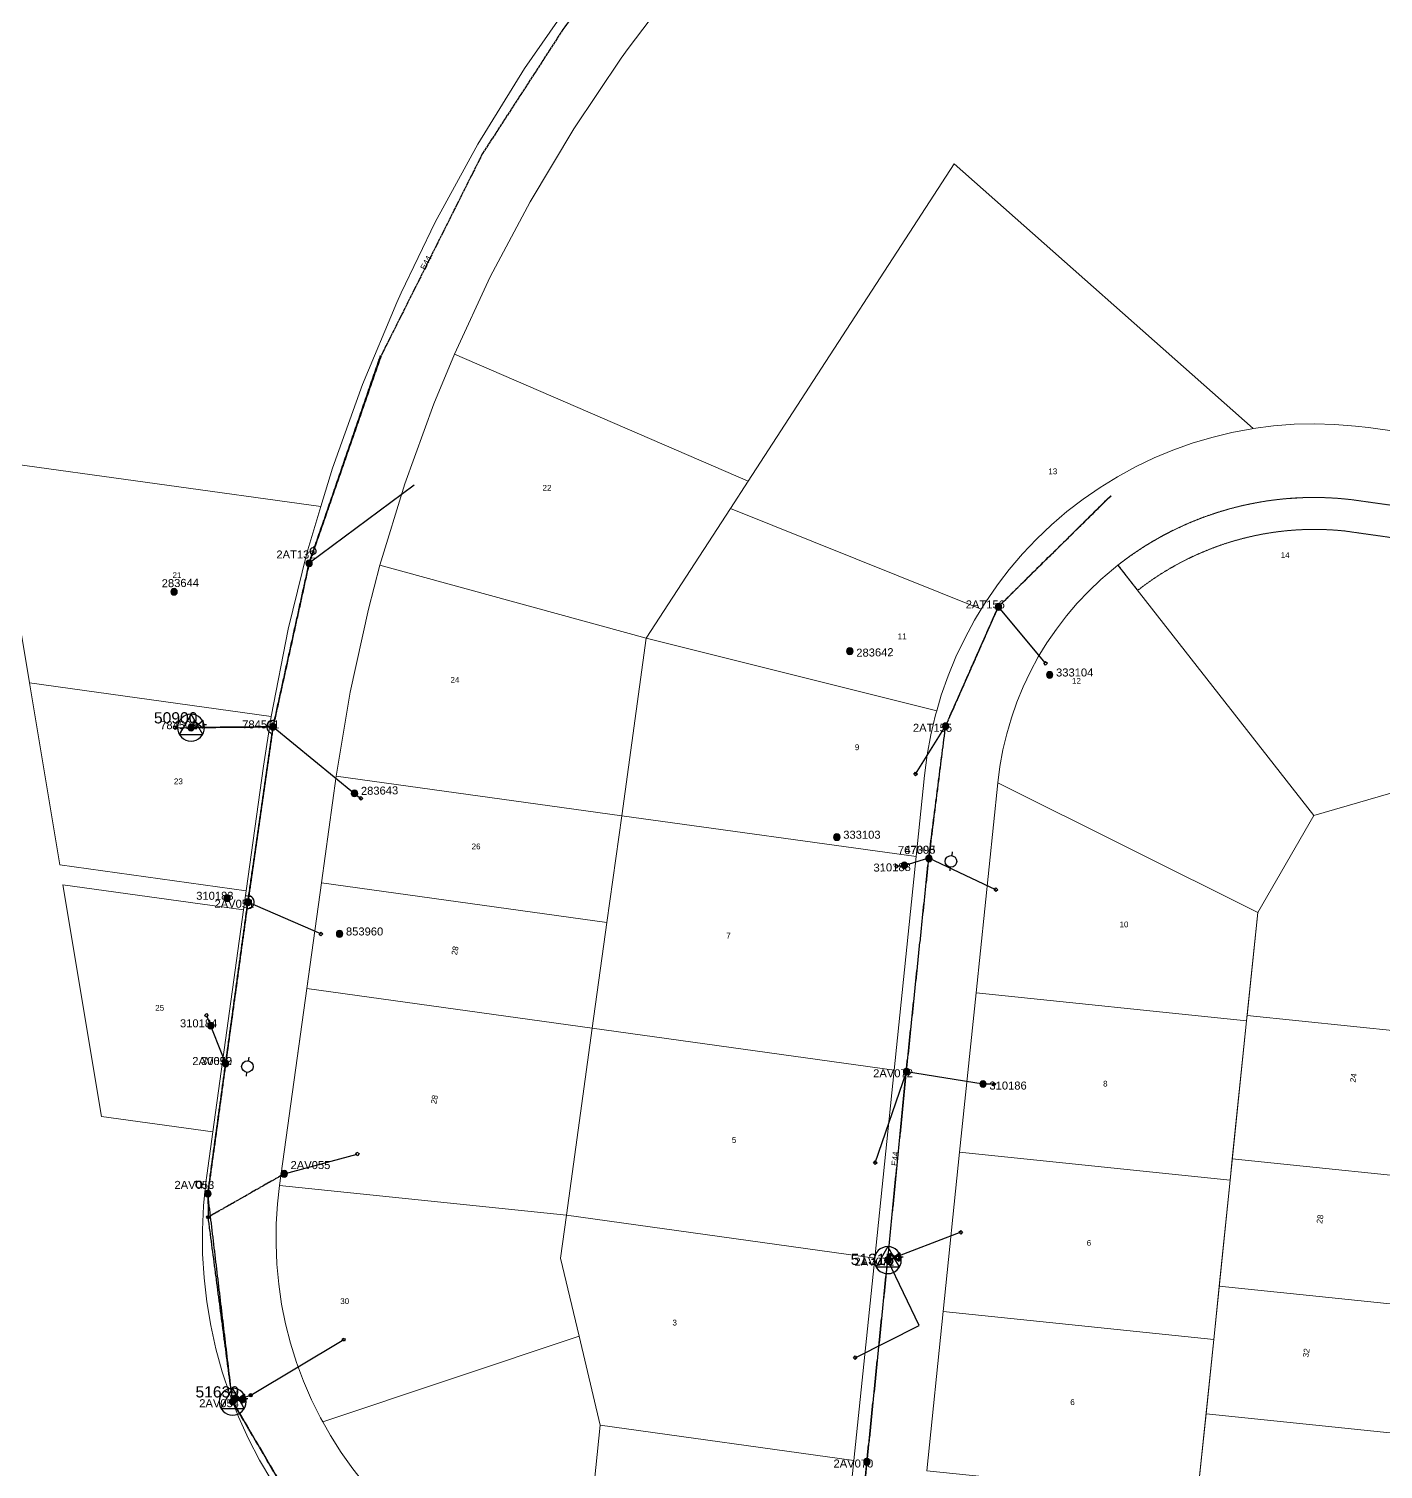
# Model space of a CAD drawing. Header units: metres. Extents: x 277863 to 282129, y 6130772 to 6135401.
# Drawn here: x 278690.1 to 279113.3, y 6133719.9 to 6134169.8 of the extents above; entities that cross this region are included whole.
import ezdxf
from ezdxf.enums import TextEntityAlignment as Align

# ---------------------------------------------------------------- set-up
doc = ezdxf.new("R2010")
doc.units = ezdxf.units.M
for name, pattern in [('Cable Exist OH', [1, 1, 0]), ('HIDDEN', [0.375, 0.25, -0.125]), ('HIDDEN2', [0.1875, 0.125, -0.0625])]:
    doc.linetypes.add(name, pattern=pattern)
doc.layers.get('0').update_dxf_attribs({"color": 6})
for name, color, linetype, lineweight in [('Cadastre Land Parcels_SP_EXT', 9, 'Continuous', 5), ('Cadastre Other Property_SP_EXT', 9, 'HIDDEN', 5), ('Cadastre Roads_SP_EXT', 9, 'Continuous', 5)]:
    doc.layers.add(name, color=color, linetype=linetype, lineweight=lineweight)
for name, color, linetype in [('Equip_LV_EXT', 7, 'Continuous'), ('Equip_SP_HV_EXT', 7, 'Continuous'), ('Equip_SP_LV_EXT', 7, 'Continuous'), ('Mains_HV_EXT', 7, 'Continuous'), ('Mains_LV_EXT', 7, 'Continuous'), ('Mains_SL_EXT', 7, 'Continuous'), ('Services_SP_EXT', 7, 'Continuous'), ('Sub_SP_TR_HV_LV_EXT', 7, 'Continuous'), ('SupportsOH_SP_TR_HV_LV_SL_EXT', 7, 'Continuous')]:
    doc.layers.add(name, color=color, linetype=linetype)
doc.styles.add('POLE_LABEL', font='arial.ttf')
doc.styles.get("Standard").update_dxf_attribs({"font": 'arial.ttf'})

# ---------------------------------------------------------------- blocks, each defined once
blk = doc.blocks.new('SUB_POLE_EXT')
blk.add_wipeout([(0, 4.22), (0.42, 4.2), (0.83, 4.14), (1.21, 4.05), (1.62, 3.9), (1.99, 3.72), (2.35, 3.51), (2.68, 3.26), (2.99, 2.99), (3.28, 2.66), (3.52, 2.34), (3.76, 1.92), (3.9, 1.62), (4.04, 1.23), (4.18, 0.63), (4.22, 0), (4.18, -0.61), (4.06, -1.15), (3.9, -1.62), (3.58, -2.24), (3.22, -2.73), (2.97, -3.01), (2.68, -3.26), (2.36, -3.5), (2, -3.72), (1.64, -3.89), (1.25, -4.03), (0.82, -4.14), (0.42, -4.2), (0, -4.22), (-0.41, -4.2), (-0.8, -4.15), (-1.21, -4.05), (-1.62, -3.9), (-1.99, -3.73), (-2.35, -3.51), (-2.68, -3.26), (-2.96, -3.02), (-3.23, -2.72), (-3.51, -2.35), (-3.71, -2.01), (-3.91, -1.6), (-4.05, -1.21), (-4.16, -0.76), (-4.22, -0.14), (-4.21, 0.39), (-4.14, 0.83), (-4.03, 1.27), (-3.9, 1.63), (-3.71, 2.02), (-3.5, 2.37), (-3.28, 2.67), (-2.99, 2.99), (-2.68, 3.27), (-2.33, 3.52), (-1.98, 3.73), (-1.63, 3.9), (-1.2, 4.05), (-0.78, 4.15), (-0.4, 4.21)])
blk.add_line((2.16, 0.48), (2.16, 0.48, 0))
blk.add_lwpolyline([(-4.22, 0, 1), (4.22, 0, 1)], format="xyb", close=True)
blk.add_lwpolyline([(2.14, 0.52), (0, 4.22), (-3.66, -2.11), (3.66, -2.11)], close=True)
for tag, height, flags, p in [('STREET_CODE', 0.2, 9, (1.5, 0)), ('ASSET_NUM', 3.5, 8, (2, 2)), ('CONSTRUCTED_VOLTAGE', 0.2, 9, (1.5, -0.2)), ('OPERATING_VOLTAGE', 0.2, 9, (1.5, -0.6)), ('OPERATED_BY', 0.2, 9, (1.5, -0.8)), ('ORIENTATION', 0.2, 9, (1.5, -1.2)), ('OWNED_BY', 0.2, 9, (1.5, -1.4)), ('SECONDARY_VOLTAGE', 0.2, 9, (1.5, -1.6)), ('STATE', 0.2, 9, (1.5, -1.8)), ('SUBSTATION_TYPE', 0.2, 9, (1.5, -2)), ('STREETNAME', 0.2, 9, (1.5, -2.8)), ('SUBURB', 0.2, 9, (1.5, -3)), ('Z', 0.2, 1, (1.5, -3.4)), ('NO_PHASES', 0.2, 9, (1.5, -0.4)), ('MAINTAINED_BY', 0.2, 9, (1.5, -1)), ('USAGE', 0.2, 9, (1.5, -2.2)), ('LEGEND', 0.2, 9, (1.5, -2.4)), ('LOCATION', 0.2, 9, (1.5, -2.6)), ('NOTES', 0.2, 9, (1.5, -3.2))]:
    blk.add_attdef(tag, text='', height=height, dxfattribs=dict(flags=flags)).set_placement(p, align=Align.MIDDLE_LEFT)
blk = doc.blocks.new('LV_OH_LINKS_OPEN_EXT')
for p, q in [((-0.17, 4.97), (-0.17, 5.46)), ((0.17, 4.97), (0.17, 5.46)), ((-0.17, 3), (-0.17, 2.5)), ((0.17, 3), (0.17, 2.5))]:
    blk.add_line(p, q)
blk.add_lwpolyline([(0, 2.99, 1), (0, 4.98, 1)], format="xyb", close=True)
at = {"flags": 9}
for tag, p in [('ACTUAL_STATUS', (0, 0)), ('CONSTRUCTED_VOLTAGE', (0, -0.2)), ('OPERATING_VOLTAGE', (0, -0.6)), ('ORIENTATION', (0, -0.8)), ('OWNED_BY', (0, -1)), ('STATE', (0, -1.2)), ('SWITCH_TYPE', (0, -1.4)), ('NO_PHASES', (0, -0.4)), ('USAGE', (0, -1.6)), ('LEGEND', (0, -1.8)), ('NOTES', (0, -2))]:
    blk.add_attdef(tag, text='', height=0.2, dxfattribs=at).set_placement(p, align=Align.MIDDLE_LEFT)
at = {"flags": 1}
blk.add_attdef('Z', (0, 0), '', height=0.2, dxfattribs=at)
blk = doc.blocks.new('LV_OH_LINKS_DISTFUSE_EXT')
for p, q in [((0, 0), (0.96, 0)), ((3.84, 0), (4.8, 0))]:
    blk.add_line(p, q)
blk.add_lwpolyline([(3.84, -1.2), (3.84, 1.2), (0.96, -1.2), (0.96, 1.2)], close=True)
at = {"flags": 9}
for tag, p in [('ACTUAL_STATUS', (0, 0)), ('CONSTRUCTED_VOLTAGE', (0, -0.2)), ('OPERATING_VOLTAGE', (0, -0.6)), ('ORIENTATION', (0, -0.8)), ('OWNED_BY', (0, -1)), ('STATE', (0, -1.2)), ('SWITCH_TYPE', (0, -1.4)), ('NO_PHASES', (0, -0.4)), ('USAGE', (0, -1.6)), ('NOTES', (0, -1.8))]:
    blk.add_attdef(tag, text='', height=0.2, dxfattribs=at).set_placement(p, align=Align.MIDDLE_LEFT)
at = {"flags": 1}
blk.add_attdef('Z', (0, 0), '', height=0.2, dxfattribs=at)
blk = doc.blocks.new('CCP_EXT')
blk.add_wipeout([(0, 0.57), (0.57, 0), (0, -0.57), (-0.57, 0)])
blk.add_lwpolyline([(-0.57, 0), (0, 0.57), (0.57, 0), (0, -0.57), (-0.57, 0)])
at = {"flags": 1}
blk.add_attdef('Z', (0, 0), '', height=0.2, dxfattribs=at)
at = {"flags": 9}
for tag, p in [('CCP_TYPE', (0, 0)), ('CONSTRUCTED_VOLTAGE', (0, -0.2)), ('OPERATING_VOLTAGE', (0, -0.6)), ('ORIENTATION', (0, -0.8)), ('OWNED_BY', (0, -1)), ('STATE', (0, -1.8)), ('NO_PHASES', (0, -0.4)), ('USAGE', (0, -1.2)), ('LEGEND', (0, -1.4)), ('LIFE_SUPPORT', (0, -1.6)), ('NOTES', (0, -2))]:
    blk.add_attdef(tag, text='', height=0.2, dxfattribs=at).set_placement(p, align=Align.MIDDLE_LEFT)
blk = doc.blocks.new('POLE_EXT')
blk.add_hatch(color=256).paths.add_polyline_path([(-1, 0, 1), (1, 0, 1)])
blk.add_lwpolyline([(-1, 0, 1), (1, 0, 1)], format="xyb", close=True)
for tag, height, flags, p in [('pNumber', 2.5, 8, (-17.84, 2.07)), ('OWNED_BY', 0.2, 9, (1.35, -0.4)), ('SPECIAL_USE', 0.2, 9, (1.35, -0.8)), ('STATE', 0.2, 9, (1.35, -1)), ('cLV', 0.2, 9, (1.35, -1.4)), ('hDepth', 0.2, 9, (1.35, -1.6)), ('hDia', 0.2, 9, (1.35, -1.8)), ('cHV', 0.2, 9, (1.35, -2)), ('cLinedev', 0.2, 9, (1.35, -3.4)), ('pExisting', 0.2, 9, (1.35, -3.8)), ('pFooting', 0.2, 9, (1.35, -4.4)), ('PARENT', 0.2, 9, (1.35, -0.6)), ('USAGE', 0.2, 9, (1.35, -1.2)), ('LBRACKET', 0.2, 9, (1.35, -2.2)), ('LExisting', 0.2, 9, (1.35, -2.4)), ('LANTNUMBER', 0.2, 9, (1.35, -2.6)), ('LOther', 0.2, 9, (1.35, -2.8)), ('LRemove', 0.2, 9, (1.35, -3)), ('LEGEND', 0.2, 9, (1.35, -3.2)), ('LOCATION', 0.2, 9, (1.35, -3.6)), ('PFNUMBER', 0.2, 9, (1.35, -4)), ('NEWPFNUMBER', 0.2, 9, (1.35, -4.2)), ('pNew', 0.2, 9, (1.35, -4.6)), ('pRelocate', 0.2, 9, (1.35, -5)), ('pRemove', 0.2, 9, (1.35, -5.2)), ('pReplace', 0.2, 9, (1.35, -5.4)), ('pStay', 0.2, 9, (1.35, -5.6)), ('pType', 0.2, 9, (1.35, -5.8)), ('cspan', 0.2, 9, (1.35, -6)), ('STREETNAME', 0.2, 9, (1.35, -6.2)), ('SUBURB', 0.2, 9, (1.35, -6.4)), ('OPERATED_BY', 0.2, 9, (1.36, -7.01)), ('NOTES', 0.2, 9, (1.35, -6.6)), ('MAINTAINED_BY', 0.2, 9, (1.36, -6.81))]:
    blk.add_attdef(tag, text='', height=height, dxfattribs=dict(flags=flags)).set_placement(p, align=Align.MIDDLE_LEFT)
at = {"style": 'POLE_LABEL'}
for tag, height, flags, p in [('STRUCTURE_PLANT_NUMBER', 0.2, 9, (1.35, 0.03)), ('ASSET_NUM', 2.5, 8, (2, 2)), ('STREET_CODE', 0.2, 9, (1.35, -0.2))]:
    blk.add_attdef(tag, text='', height=height, dxfattribs=dict(at, flags=flags)).set_placement(p, align=Align.MIDDLE_LEFT)
at = {"flags": 1}
blk.add_attdef('Z', (1.35, -7.33), '', height=0.2, dxfattribs=at)
blk = doc.blocks.new('HV_ABS_OPEN_EXT')
for p, q in [((-3, 6.87), (-1.8, 6.87)), ((1.8, 6.87), (3, 6.87))]:
    blk.add_line(p, q)
blk.add_circle((0, 6.87), 1.8)
for tag, height, flags, p in [('STREET_CODE', 0.2, 9, (1.5, 0)), ('ASSET_NUM', 2.5, 8, (2, 2)), ('ACTUAL_STATUS', 0.2, 9, (1.5, -0.2)), ('CONSTRUCTED_VOLTAGE', 0.2, 9, (1.5, -0.4)), ('OPERATING_VOLTAGE', 0.2, 9, (1.5, -0.8)), ('ORIENTATION', 0.2, 9, (1.5, -1)), ('OWNED_BY', 0.2, 9, (1.5, -1.2)), ('STATE', 0.2, 9, (1.5, -1.4)), ('SWITCH_TYPE', 0.2, 9, (1.5, -1.6)), ('STREETNAME', 0.2, 9, (1.5, -2.4)), ('SUBURB', 0.2, 9, (1.5, -2.6)), ('OPERATED_BY', 0.2, 9, (1.5, -3.2)), ('Z', 0.2, 1, (1.5, -3.6)), ('NO_PHASES', 0.2, 9, (1.5, -0.6)), ('USAGE', 0.2, 9, (1.5, -1.8)), ('LEGEND', 0.2, 9, (1.5, -2)), ('LOCATION', 0.2, 9, (1.5, -2.2)), ('NOTES', 0.2, 9, (1.5, -2.8)), ('MAINTAINED_BY', 0.2, 9, (1.5, -3)), ('LABEL_ALIGNMENT', 0.2, 9, (1.5, -3.4))]:
    blk.add_attdef(tag, text='', height=height, dxfattribs=dict(flags=flags)).set_placement(p, align=Align.MIDDLE_LEFT)
blk = doc.blocks.new('End Shackle_EXT')
blk.add_wipeout([(0, 0.25), (1.81, 0.25), (1.82, -0.25), (0, -0.25)])
blk.add_line((1.81, -1), (1.81, 1))
at = {"flags": 1}
blk.add_attdef('Z', (0, 0), '', height=0.2, dxfattribs=at)
at = {"flags": 9}
for tag, p in [('CONNECTOR_TYPE', (0, 0)), ('CONSTRUCTED_VOLTAGE', (0, -0.2)), ('OPERATING_VOLTAGE', (0, -0.6)), ('ORIENTATION', (0, -0.8)), ('OWNED_BY', (0, -1)), ('STATE', (0, -1.2)), ('NO_PHASES', (0, -0.4)), ('USAGE', (0, -1.4)), ('NOTES', (0, -1.6))]:
    blk.add_attdef(tag, text='', height=0.2, dxfattribs=at).set_placement(p, align=Align.MIDDLE_LEFT)
blk = doc.blocks.new('CONNECTOR_NODE_EXT')
h = blk.add_hatch(color=256)
edge = h.paths.add_edge_path()
edge.add_arc((0, 0), 0.5, 0, 360)
blk.add_circle((0, 0), 0.5)
at = {"flags": 1}
blk.add_attdef('Z', (0, 0), '', height=0.2, dxfattribs=at)
at = {"flags": 9}
for tag, p in [('CONNECTOR_TYPE', (0, 0)), ('CONSTRUCTED_VOLTAGE', (0, -0.2)), ('OPERATING_VOLTAGE', (0, -0.6)), ('ORIENTATION', (0, -0.8)), ('SUBTYPE', (0, -1)), ('NO_PHASES', (0, -0.4)), ('USAGE', (0, -1.2)), ('NOTES', (0, -1.4))]:
    blk.add_attdef(tag, text='', height=0.2, dxfattribs=at).set_placement(p, align=Align.MIDDLE_LEFT)

msp = doc.modelspace()

# ---------------------------------------------------------------- linework, layer by layer
at = {"layer": 'Cadastre Land Parcels_SP_EXT', "linetype": 'Continuous'}
for points in [[(279072.66, 6134044.96), (278979.22, 6134127.66), (278962.65, 6134102.15), (278937.74, 6134063.78), (278914.86, 6134028.54), (278909.31, 6134019.99), (278987.67, 6133988.52), (278988.89, 6133990.53), (278992.51, 6133995.81), (278993.41, 6133996.99), (278996.4, 6134000.9), (279000.55, 6134005.78), (279004.95, 6134010.44), (279009.59, 6134014.86), (279014.45, 6134019.03), (279019.53, 6134022.94), (279024.8, 6134026.57), (279030.25, 6134029.93), (279035.88, 6134033), (279041.66, 6134035.77), (279047.57, 6134038.23), (279053.6, 6134040.38), (279059.74, 6134042.21), (279065.97, 6134043.72), (279072.27, 6134044.9), (279072.66, 6134044.96)], [(278909.31, 6134019.99), (278914.86, 6134028.54), (278823.07, 6134068.24), (278816.63, 6134052.65), (278807.55, 6134027.68), (278799.79, 6134002.26), (278883.01, 6133979.48), (278909.31, 6134019.99)], [(278987.67, 6133988.52), (278909.31, 6134019.99), (278883.01, 6133979.48), (278973.77, 6133956.78), (278975.2, 6133961.67), (278977.33, 6133967.71), (278979.77, 6133973.63), (278982.51, 6133979.42), (278985.56, 6133985.06), (278987.67, 6133988.52)], [(279030.4, 6134002.32), (279091.63, 6133924.1), (279125.3, 6133933.89), (279159.97, 6133929.02), (279171.8, 6134013.13), (279105.47, 6134022.47), (279103.65, 6134022.7), (279098.47, 6134023.2), (279093.28, 6134023.42), (279088.08, 6134023.37), (279082.88, 6134023.05), (279077.72, 6134022.46), (279072.59, 6134021.59), (279067.51, 6134020.46), (279062.5, 6134019.07), (279057.57, 6134017.41), (279052.73, 6134015.5), (279048, 6134013.34), (279043.39, 6134010.93), (279038.91, 6134008.29), (279034.57, 6134005.42), (279030.4, 6134002.32)], [(278875.33, 6133924.03), (278883.01, 6133979.48), (278799.79, 6134002.26), (278796.19, 6133988.55), (278790.49, 6133962.6), (278786.16, 6133936.38), (278875.33, 6133924.03)], [(279074.05, 6133893.77), (279091.63, 6133924.1), (279030.4, 6134002.32), (279028.97, 6134001.18), (279025.02, 6133997.79), (279021.25, 6133994.2), (279017.68, 6133990.43), (279014.31, 6133986.47), (279011.15, 6133982.33), (279008.22, 6133978.04), (279005.51, 6133973.6), (279003.03, 6133969.02), (279000.8, 6133964.32), (278998.82, 6133959.51), (278997.1, 6133954.61), (278995.63, 6133949.62), (278994.43, 6133944.56), (278993.49, 6133939.44), (278992.82, 6133934.28), (279074.05, 6133893.77)], [(278973.77, 6133956.78), (278883.01, 6133979.48), (278875.33, 6133924.03), (278967.32, 6133911.28), (278969.93, 6133936.63), (278970.76, 6133942.99), (278971.91, 6133949.29), (278973.39, 6133955.52), (278973.77, 6133956.78)], [(278781.54, 6133903.02), (278870.71, 6133890.67), (278875.33, 6133924.03), (278786.16, 6133936.38), (278781.54, 6133903.02)], [(279074.05, 6133893.77), (278992.82, 6133934.28), (278986.06, 6133868.64), (279070.57, 6133859.94), (279074.05, 6133893.77)], [(279070.74, 6133861.59), (279135.38, 6133854.93), (279144.04, 6133841.31), (279167.01, 6133847.22), (279155.68, 6133858.46), (279165.48, 6133928.24), (279159.97, 6133929.02), (279125.3, 6133933.89), (279091.63, 6133924.1), (279074.05, 6133893.77), (279070.74, 6133861.59)], [(278967.32, 6133911.28), (278875.33, 6133924.03), (278870.71, 6133890.67), (278866.13, 6133857.65), (278960.45, 6133844.58), (278967.32, 6133911.28)], [(278776.96, 6133870), (278866.13, 6133857.65), (278870.71, 6133890.67), (278781.54, 6133903.02), (278776.96, 6133870)], [(278757.15, 6133894.63), (278700.75, 6133902.44), (278712.79, 6133830.09), (278747.54, 6133825.27), (278757.15, 6133894.63)], [(278768.44, 6133808.48), (278858.04, 6133799.19), (278866.13, 6133857.65), (278776.96, 6133870), (278768.44, 6133808.48)], [(279065.44, 6133810.19), (279070.57, 6133859.94), (278986.06, 6133868.64), (278980.93, 6133818.89), (279065.44, 6133810.19)], [(279066.13, 6133816.81), (279140.73, 6133809.12), (279144.04, 6133841.31), (279135.38, 6133854.93), (279070.74, 6133861.59), (279070.57, 6133859.94), (279066.13, 6133816.81)], [(279060.32, 6133760.44), (279065.44, 6133810.19), (278980.93, 6133818.89), (278975.81, 6133769.15), (279060.32, 6133760.44)], [(279062.03, 6133777.01), (279136.63, 6133769.32), (279140.73, 6133809.12), (279066.13, 6133816.81), (279065.44, 6133810.19), (279062.03, 6133777.01)], [(278858.04, 6133799.19), (278768.44, 6133808.48), (278767.8, 6133802.8), (278767.39, 6133796.52), (278767.32, 6133790.24), (278767.58, 6133783.96), (278768.16, 6133777.7), (278769.08, 6133771.48), (278770.31, 6133765.32), (278771.87, 6133759.23), (278773.75, 6133753.22), (278775.93, 6133747.33), (278778.42, 6133741.56), (278781.21, 6133735.93), (278781.91, 6133734.68), (278861.99, 6133761.49), (278856.18, 6133785.81), (278858.04, 6133799.19)], [(279057.93, 6133737.21), (279132.54, 6133729.52), (279136.63, 6133769.32), (279062.03, 6133777.01), (279060.32, 6133760.44), (279057.93, 6133737.21)], [(279055.19, 6133710.69), (279060.32, 6133760.44), (278975.81, 6133769.15), (278970.68, 6133719.4), (279055.19, 6133710.69)], [(278868.63, 6133733.63), (278861.99, 6133761.49), (278781.91, 6133734.68), (278784.3, 6133730.45), (278787.66, 6133725.13), (278791.3, 6133720.01), (278795.2, 6133715.08), (278799.35, 6133710.36), (278803.74, 6133705.87), (278808.37, 6133701.61), (278813.21, 6133697.6), (278818.25, 6133693.84), (278823.49, 6133690.36), (278828.89, 6133687.16), (278834.46, 6133684.24), (278840.18, 6133681.62), (278846.02, 6133679.3), (278851.98, 6133677.29), (278858.03, 6133675.6), (278862.55, 6133674.58), (278868.63, 6133733.63)], [(279053.83, 6133697.41), (279128.43, 6133689.73), (279132.54, 6133729.52), (279057.93, 6133737.21), (279055.19, 6133710.69), (279053.83, 6133697.41)], [(278947.89, 6133722.65), (278868.63, 6133733.63), (278862.55, 6133674.58), (278864.17, 6133674.22), (278870.36, 6133673.17), (278931.84, 6133664.37), (278942.77, 6133672.91), (278947.89, 6133722.65)]]:
    msp.add_lwpolyline(points, close=True, dxfattribs=at)
at = {"layer": 'Cadastre Other Property_SP_EXT', "linetype": 'HIDDEN2'}
msp.add_lwpolyline([(279171.8, 6134013.13), (279103.65, 6134022.71), (279103.65, 6134022.71, 0.198945), (279030.4, 6134002.32), (279030.4, 6134002.32), (279036.58, 6133994.43), (279036.58, 6133994.43, -0.194951), (279101.25, 6134012.96), (279101.25, 6134012.96), (279170.31, 6134003.21), (279171.8, 6134013.13)], format="xyb", close=True, dxfattribs=at)
at = {"layer": 'Mains_HV_EXT', "linetype": 'Cable Exist OH'}
msp.add_lwpolyline([(278766.4, 6133951.79), (278777.66, 6134002.87), (278799.97, 6134067.74)], dxfattribs=at)
at = {"layer": 'Mains_LV_EXT', "linetype": 'Cable Exist OH'}
for points in [[(278777.66, 6134002.87), (278800.15, 6134067.72)], [(278993.03, 6133989.32), (279028.22, 6134023.97)], [(278766.4, 6133951.79), (278777.66, 6134002.87)], [(278976.55, 6133952.01), (278993.03, 6133989.32)], [(278971.27, 6133910.76), (278976.55, 6133952.01)], [(278964.33, 6133844.06), (278971.27, 6133910.76)], [(278751.58, 6133846.63), (278746.01, 6133805.94)], [(278769.87, 6133812.14), (278746.13, 6133798.61)], [(278746.01, 6133805.94), (278746.13, 6133798.61)]]:
    msp.add_lwpolyline(points, dxfattribs=at)
at = {"layer": 'Mains_LV_EXT', "linetype": 'Continuous'}
for points in [[(278766.81, 6133953.75, 1.034036), (278766.11, 6133949.81)], [(278758.25, 6133895.04, 1.003635), (278758.8, 6133899)]]:
    msp.add_lwpolyline(points, format="xyb", dxfattribs=at)
at = {"layer": 'Services_SP_EXT'}
msp.add_lwpolyline([(278810.51, 6134027.25), (278777.66, 6134002.87)], dxfattribs=at)

# ---------------------------------------------------------------- block references
at = {"layer": 'Equip_LV_EXT'}
msp.add_blockref('CONNECTOR_NODE_EXT', (278746.13, 6133798.61), dxfattribs=at)
at = {"layer": 'Equip_SP_HV_EXT'}
ref = msp.add_blockref('HV_ABS_OPEN_EXT', (278751.58, 6133846.63), dxfattribs=dict(at, rotation=261.8149640492917))
ref.add_attrib('ASSET_NUM', '30690', dxfattribs={"layer": '0', "height": 2.5}).set_placement((278753.58, 6133847.38), align=Align.MIDDLE_RIGHT)
at = {"layer": 'Equip_SP_LV_EXT'}
for p, rotation in [((278777.66, 6134002.87), 342.0896940123694), ((278746.01, 6133805.94), 44.00620534638644)]:
    msp.add_blockref('LV_OH_LINKS_OPEN_EXT', p, dxfattribs=dict(at, rotation=rotation))
at = {"layer": 'Sub_SP_TR_HV_LV_EXT'}
ref = msp.add_blockref('SUB_POLE_EXT', (278740.76, 6133951.55), dxfattribs=at)
ref.add_attrib('ASSET_NUM', '50900', dxfattribs={"layer": '0', "height": 3.5}).set_placement((278742.76, 6133951.8), align=Align.BOTTOM_RIGHT)
ref = msp.add_blockref('SUB_POLE_EXT', (278958.47, 6133785.19), dxfattribs=at)
ref.add_attrib('ASSET_NUM', '51315', dxfattribs={"layer": '0', "height": 3.5}).set_placement((278960.47, 6133785.44), align=Align.MIDDLE_RIGHT)
ref = msp.add_blockref('SUB_POLE_EXT', (278753.75, 6133740.99), dxfattribs=at)
ref.add_attrib('ASSET_NUM', '51639', dxfattribs={"layer": '0', "height": 3.5}).set_placement((278755.75, 6133741.24), align=Align.BOTTOM_RIGHT)
at = {"layer": 'SupportsOH_SP_TR_HV_LV_SL_EXT'}
ref = msp.add_blockref('POLE_EXT', (278777.66, 6134002.87), dxfattribs=at)
ref.add_attrib('ASSET_NUM', '2AT132', dxfattribs={"layer": '0', "height": 2.5, "style": 'POLE_LABEL'}).set_placement((278779.66, 6134003.62), align=Align.BOTTOM_RIGHT)
ref = msp.add_blockref('POLE_EXT', (278735.46, 6133993.97), dxfattribs=at)
ref.add_attrib('ASSET_NUM', '283644', dxfattribs={"layer": '0', "height": 2.5, "rotation": 1, "style": 'POLE_LABEL'}).set_placement((278737.46, 6133994.72), align=Align.BOTTOM_CENTER)
ref = msp.add_blockref('POLE_EXT', (278993.05, 6133989.27), dxfattribs=at)
ref.add_attrib('ASSET_NUM', '2AT156', dxfattribs={"layer": '0', "height": 2.5, "style": 'POLE_LABEL'}).set_placement((278995.05, 6133990.02), align=Align.MIDDLE_RIGHT)
ref = msp.add_blockref('POLE_EXT', (278946.61, 6133975.42), dxfattribs=at)
ref.add_attrib('ASSET_NUM', '283642', dxfattribs={"layer": '0', "height": 2.5, "rotation": 1, "style": 'POLE_LABEL'}).set_placement((278948.61, 6133976.17), align=Align.TOP_LEFT)
ref = msp.add_blockref('POLE_EXT', (278766.4, 6133951.79), dxfattribs=at)
ref.add_attrib('ASSET_NUM', '784501', dxfattribs={"layer": '0', "height": 2.5, "style": 'POLE_LABEL'}).set_placement((278768.4, 6133952.54), align=Align.MIDDLE_RIGHT)
ref = msp.add_blockref('POLE_EXT', (278976.56, 6133951.98), dxfattribs=at)
ref.add_attrib('ASSET_NUM', '2AT155', dxfattribs={"layer": '0', "height": 2.5, "style": 'POLE_LABEL'}).set_placement((278978.56, 6133952.73), align=Align.TOP_RIGHT)
ref = msp.add_blockref('POLE_EXT', (278942.56, 6133917.33), dxfattribs=at)
ref.add_attrib('ASSET_NUM', '333103', dxfattribs={"layer": '0', "height": 2.5, "style": 'POLE_LABEL'}).set_placement((278944.56, 6133918.08), align=Align.MIDDLE_LEFT)
ref = msp.add_blockref('POLE_EXT', (278752.03, 6133898.26), dxfattribs=at)
ref.add_attrib('ASSET_NUM', '310183', dxfattribs={"layer": '0', "height": 2.5, "style": 'POLE_LABEL'}).set_placement((278754.03, 6133899.01), align=Align.MIDDLE_RIGHT)
ref = msp.add_blockref('POLE_EXT', (278758.52, 6133897.02), dxfattribs=at)
ref.add_attrib('ASSET_NUM', '2AV051', dxfattribs={"layer": '0', "height": 2.5, "style": 'POLE_LABEL'}).set_placement((278760.52, 6133897.77), align=Align.TOP_RIGHT)
ref = msp.add_blockref('POLE_EXT', (278787.17, 6133887.11), dxfattribs=at)
ref.add_attrib('ASSET_NUM', '853960', dxfattribs={"layer": '0', "height": 2.5, "style": 'POLE_LABEL'}).set_placement((278789.17, 6133887.86), align=Align.MIDDLE_LEFT)
ref = msp.add_blockref('POLE_EXT', (278751.58, 6133846.63), dxfattribs=at)
ref.add_attrib('ASSET_NUM', '2AV052', dxfattribs={"layer": '0', "height": 2.5, "style": 'POLE_LABEL'}).set_placement((278753.58, 6133847.38), align=Align.MIDDLE_RIGHT)
ref = msp.add_blockref('POLE_EXT', (278964.33, 6133844.06), dxfattribs=at)
ref.add_attrib('ASSET_NUM', '2AV072', dxfattribs={"layer": '0', "height": 2.5, "style": 'POLE_LABEL'}).set_placement((278966.33, 6133844.81), align=Align.TOP_RIGHT)
ref = msp.add_blockref('POLE_EXT', (278769.87, 6133812.14), dxfattribs=at)
ref.add_attrib('ASSET_NUM', '2AV055', dxfattribs={"layer": '0', "height": 2.5, "style": 'POLE_LABEL'}).set_placement((278771.87, 6133812.89), align=Align.BOTTOM_LEFT)
ref = msp.add_blockref('POLE_EXT', (278746.01, 6133805.94), dxfattribs=at)
ref.add_attrib('ASSET_NUM', '2AV053', dxfattribs={"layer": '0', "height": 2.5, "style": 'POLE_LABEL'}).set_placement((278748.01, 6133806.69), align=Align.BOTTOM_RIGHT)
ref = msp.add_blockref('POLE_EXT', (278951.94, 6133722.16), dxfattribs=at)
ref.add_attrib('ASSET_NUM', '2AV070', dxfattribs={"layer": '0', "height": 2.5, "style": 'POLE_LABEL'}).set_placement((278953.94, 6133722.91), align=Align.TOP_RIGHT)

# ---------------------------------------------------------------- texts
at = {"layer": 'Cadastre Land Parcels_SP_EXT'}
for s, p in [('13', (279008.65, 6134030.7)), ('22', (278850.6, 6134025.55)), ('14', (279081.26, 6134004.53)), ('21', (278734.97, 6133998.28)), ('11', (278961.57, 6133979.14)), ('24', (278821.83, 6133965.55)), ('12', (279016.02, 6133965.24)), ('9', (278948.18, 6133944.5)), ('23', (278735.41, 6133933.86)), ('26', (278828.43, 6133913.52)), ('10', (279030.88, 6133889.16)), ('7', (278907.99, 6133885.64)), ('25', (278729.56, 6133863.11)), ('8', (279025.75, 6133839.42)), ('5', (278909.76, 6133821.81)), ('6', (279020.63, 6133789.67)), ('30', (278787.38, 6133771.47)), ('3', (278891.19, 6133764.77)), ('6', (279015.5, 6133739.92))]:
    msp.add_text(s, height=1.8, dxfattribs=at).set_placement(p)
for s, rotation, p in [('28', 78.79, (278823.84, 6133880.33)), ('24', 81.2156, (279104.6, 6133840.62)), ('28', 78.7897, (278817.39, 6133833.83)), ('28', 81.2145, (279094.19, 6133796.49)), ('32', 81.2159, (279089.89, 6133754.7))]:
    msp.add_text(s, height=1.8, rotation=rotation, dxfattribs=at).set_placement(p)
at = {"layer": 'Mains_LV_EXT'}
for rotation, p in [(62.2398, (278813.91, 6134094.38)), (84.2977, (278961.39, 6133814.56))]:
    msp.add_text('E44', height=1.8, rotation=rotation, dxfattribs=at).set_placement(p)

# ---------------------------------------------------------------- next in the draw order: linework, layer by layer
at = {"layer": 'Cadastre Land Parcels_SP_EXT', "linetype": 'Continuous'}
for points in [[(278781.32, 6134020.56), (278678.89, 6134034.75), (278680.55, 6134023.84), (278690.26, 6133965.49), (278765.75, 6133955.04), (278771.09, 6133982.3), (278776.95, 6134005.99), (278781.32, 6134020.56)], [(278765.75, 6133955.04), (278690.26, 6133965.49), (278699.72, 6133908.64), (278757.97, 6133900.57), (278763.37, 6133939.54), (278765.75, 6133955.04)], [(278960.45, 6133844.58), (278866.13, 6133857.65), (278858.04, 6133799.19), (278954.4, 6133785.84), (278960.45, 6133844.58)], [(278954.4, 6133785.84), (278858.04, 6133799.19), (278856.18, 6133785.81), (278861.99, 6133761.49), (278868.63, 6133733.63), (278947.89, 6133722.65), (278954.4, 6133785.84)]]:
    msp.add_lwpolyline(points, close=True, dxfattribs=at)
msp.add_lwpolyline([(278765.99, 6133716.29), (278762.19, 6133722.75), (278758.74, 6133729.39), (278755.63, 6133736.21), (278752.89, 6133743.18), (278750.52, 6133750.29), (278748.53, 6133757.51), (278746.91, 6133764.82), (278745.68, 6133772.21), (278744.84, 6133779.66), (278744.39, 6133787.13), (278744.33, 6133794.62), (278744.66, 6133802.11), (278745.38, 6133809.56), (278745.66, 6133811.64), (278747.54, 6133825.27), (278712.79, 6133830.09), (278700.75, 6133902.44), (278757.15, 6133894.63), (278757.97, 6133900.57), (278699.72, 6133908.64), (278690.26, 6133965.49), (278690.26, 6133965.49), (278680.55, 6134023.84)], dxfattribs=at)
at = {"layer": 'Mains_HV_EXT', "linetype": 'Cable Exist OH'}
for points in [[(278766.4, 6133951.79), (278740.76, 6133951.55)], [(278753.75, 6133740.99), (278746.01, 6133805.94), (278751.58, 6133846.63)], [(278780.06, 6133696.29), (278753.75, 6133740.99)]]:
    msp.add_lwpolyline(points, dxfattribs=at)
at = {"layer": 'Mains_LV_EXT', "linetype": 'Cable Exist OH'}
for points in [[(278740.76, 6133951.55), (278766.4, 6133951.79)], [(278958.47, 6133785.31), (278964.33, 6133844.06)], [(278753.75, 6133740.99), (278746.13, 6133798.61)], [(278753.75, 6133740.99), (278759.41, 6133742.98)], [(278753.75, 6133740.99), (278780.06, 6133696.29)]]:
    msp.add_lwpolyline(points, dxfattribs=at)

# ---------------------------------------------------------------- next in the draw order: block references
at = {"layer": 'Equip_LV_EXT'}
for name, p in [('LV_OH_LINKS_DISTFUSE_EXT', (278740.76, 6133952.55)), ('LV_OH_LINKS_DISTFUSE_EXT', (278958.06, 6133786.1)), ('LV_OH_LINKS_DISTFUSE_EXT', (278958.47, 6133786.19)), ('LV_OH_LINKS_DISTFUSE_EXT', (278753.01, 6133741.66)), ('LV_OH_LINKS_DISTFUSE_EXT', (278753.35, 6133741.91)), ('LV_OH_LINKS_DISTFUSE_EXT', (278753.75, 6133741.99)), ('CONNECTOR_NODE_EXT', (278759.41, 6133742.98))]:
    msp.add_blockref(name, p, dxfattribs=at)
at = {"layer": 'Services_SP_EXT'}
for p in [(279007.8, 6133971.66), (278967.16, 6133937.03), (278793.83, 6133929.42), (278961.2, 6133908.25), (278992.24, 6133900.9), (278781.35, 6133887.1), (278991.63, 6133840.16), (278981.27, 6133793.92)]:
    msp.add_blockref('CCP_EXT', p, dxfattribs=at)
for p, rotation in [((278792.72, 6133818.32), 14.00663539458624), ((278788.46, 6133760.36), 29.76497556568271)]:
    msp.add_blockref('CCP_EXT', p, dxfattribs=dict(at, rotation=rotation))
at = {"layer": 'SupportsOH_SP_TR_HV_LV_SL_EXT'}
ref = msp.add_blockref('POLE_EXT', (278958.48, 6133785.22), dxfattribs=at)
ref.add_attrib('ASSET_NUM', '2AV071', dxfattribs={"layer": '0', "height": 2.5, "style": 'POLE_LABEL'}).set_placement((278960.48, 6133785.97), align=Align.TOP_RIGHT)
ref = msp.add_blockref('POLE_EXT', (278753.75, 6133740.99), dxfattribs=at)
ref.add_attrib('ASSET_NUM', '2AV054', dxfattribs={"layer": '0', "height": 2.5, "style": 'POLE_LABEL'}).set_placement((278755.75, 6133741.74), align=Align.TOP_RIGHT)

# ---------------------------------------------------------------- next in the draw order: linework, layer by layer
at = {"layer": 'Cadastre Roads_SP_EXT', "linetype": 'Continuous'}
for points in [[(278795.2, 6133715.08), (278791.3, 6133720.01), (278787.66, 6133725.13), (278784.3, 6133730.45), (278781.91, 6133734.68), (278781.21, 6133735.93), (278778.42, 6133741.56), (278775.93, 6133747.33), (278773.75, 6133753.22), (278771.87, 6133759.23), (278770.31, 6133765.32), (278769.08, 6133771.48), (278768.16, 6133777.7), (278767.58, 6133783.96), (278767.32, 6133790.24), (278767.39, 6133796.52), (278767.8, 6133802.8), (278768.44, 6133808.48), (278781.54, 6133903.02), (278786.16, 6133936.38), (278790.49, 6133962.6), (278796.19, 6133988.55), (278799.79, 6134002.26), (278807.55, 6134027.68), (278816.63, 6134052.65), (278823.07, 6134068.24), (278834.25, 6134092.34), (278846.68, 6134115.83), (278860.33, 6134138.64), (278875.15, 6134160.69), (278877.31, 6134163.72), (278893.39, 6134184.88)], [(278970.68, 6133719.4), (278975.81, 6133769.15), (278980.93, 6133818.89), (278986.06, 6133868.64), (278992.82, 6133934.28), (278993.49, 6133939.44), (278994.43, 6133944.56), (278995.63, 6133949.62), (278997.1, 6133954.61), (278998.82, 6133959.51), (279000.8, 6133964.32), (279003.03, 6133969.02), (279005.51, 6133973.6), (279008.22, 6133978.04), (279011.15, 6133982.33), (279014.31, 6133986.47), (279017.68, 6133990.43), (279021.25, 6133994.2), (279025.02, 6133997.79), (279028.97, 6134001.18), (279030.4, 6134002.32), (279034.57, 6134005.42), (279038.91, 6134008.29), (279043.39, 6134010.93), (279048, 6134013.34), (279052.73, 6134015.5), (279057.57, 6134017.41), (279062.5, 6134019.07), (279067.51, 6134020.46), (279072.59, 6134021.59), (279077.72, 6134022.46), (279082.88, 6134023.05), (279088.08, 6134023.37), (279093.28, 6134023.42), (279098.47, 6134023.2), (279103.65, 6134022.7), (279105.47, 6134022.47), (279171.8, 6134013.13)]]:
    msp.add_lwpolyline(points, dxfattribs=at)
at = {"layer": 'Mains_HV_EXT', "linetype": 'Cable Exist OH'}
for points in [[(278971.34, 6133910.74), (278976.56, 6133952.09), (278993.05, 6133989.35), (279028.12, 6134023.97)], [(278958.46, 6133785.31), (278964.23, 6133844.04), (278971.33, 6133910.68), (278971.34, 6133910.74)]]:
    msp.add_lwpolyline(points, dxfattribs=at)
at = {"layer": 'Services_SP_EXT'}
for points in [[(279007.8, 6133971.66), (278993.05, 6133989.27)], [(278766.41, 6133951.83), (278791.84, 6133931.01), (278793.83, 6133929.42)], [(278967.16, 6133937.03), (278976.55, 6133952.01)], [(278961.2, 6133908.25), (278963.63, 6133908.5), (278971.27, 6133910.89)], [(278992.24, 6133900.9), (278971.27, 6133910.76)], [(278781.35, 6133887.1), (278758.52, 6133897.02)], [(278991.63, 6133840.16), (278988.25, 6133840.16), (278964.33, 6133844.06)], [(278769.87, 6133812.14), (278792.72, 6133818.32)], [(278981.27, 6133793.92), (278958.48, 6133785.22)], [(278759.41, 6133742.98), (278788.46, 6133760.36)]]:
    msp.add_lwpolyline(points, dxfattribs=at)

# ---------------------------------------------------------------- next in the draw order: block references
at = {"layer": 'Equip_SP_HV_EXT'}
ref = msp.add_blockref('HV_ABS_OPEN_EXT', (278971.39, 6133910.65), dxfattribs=dict(at, rotation=262.5527212966946))
ref.add_attrib('ASSET_NUM', '47095', dxfattribs={"layer": '0', "height": 2.5, "rotation": 0.1483}).set_placement((278973.39, 6133911.4), align=Align.BOTTOM_RIGHT)
at = {"layer": 'Services_SP_EXT'}
for p in [(278735.76, 6133951.5), (278745.59, 6133861.66), (278954.55, 6133815.6), (278948.28, 6133754.72)]:
    msp.add_blockref('CCP_EXT', p, dxfattribs=at)
at = {"layer": 'SupportsOH_SP_TR_HV_LV_SL_EXT'}
ref = msp.add_blockref('POLE_EXT', (279009.05, 6133968.01), dxfattribs=at)
ref.add_attrib('ASSET_NUM', '333104', dxfattribs={"layer": '0', "height": 2.5, "style": 'POLE_LABEL'}).set_placement((279011.05, 6133968.76), align=Align.MIDDLE_LEFT)
ref = msp.add_blockref('POLE_EXT', (278791.84, 6133931.01), dxfattribs=at)
ref.add_attrib('ASSET_NUM', '283643', dxfattribs={"layer": '0', "height": 2.5, "rotation": 1, "style": 'POLE_LABEL'}).set_placement((278793.84, 6133931.76), align=Align.MIDDLE_LEFT)
ref = msp.add_blockref('POLE_EXT', (278971.33, 6133910.68), dxfattribs=at)
ref.add_attrib('ASSET_NUM', '767308', dxfattribs={"layer": '0', "height": 2.5, "rotation": 1, "style": 'POLE_LABEL'}).set_placement((278973.33, 6133911.43), align=Align.BOTTOM_RIGHT)
ref = msp.add_blockref('POLE_EXT', (278963.63, 6133908.5), dxfattribs=at)
ref.add_attrib('ASSET_NUM', '310188', dxfattribs={"layer": '0', "height": 2.5, "rotation": 1, "style": 'POLE_LABEL'}).set_placement((278965.63, 6133909.25), align=Align.TOP_RIGHT)
ref = msp.add_blockref('POLE_EXT', (278988.23, 6133840.22), dxfattribs=at)
ref.add_attrib('ASSET_NUM', '310186', dxfattribs={"layer": '0', "height": 2.5, "style": 'POLE_LABEL'}).set_placement((278990.23, 6133840.97), align=Align.TOP_LEFT)

# ---------------------------------------------------------------- next in the draw order: linework, layer by layer
at = {"layer": 'Cadastre Roads_SP_EXT', "linetype": 'Continuous'}
for points in [[(278860.83, 6134180.25), (278845.01, 6134157.41), (278830.41, 6134133.78), (278817.07, 6134109.41), (278806.47, 6134087.39), (278805.02, 6134084.38), (278794.3, 6134058.75), (278784.93, 6134032.6), (278781.32, 6134020.56), (278776.95, 6134005.99), (278771.09, 6133982.3), (278765.75, 6133955.04), (278763.37, 6133939.54), (278757.97, 6133900.57), (278757.15, 6133894.63), (278747.54, 6133825.27), (278745.66, 6133811.64), (278745.38, 6133809.56), (278744.66, 6133802.11), (278744.33, 6133794.62), (278744.39, 6133787.13), (278744.84, 6133779.66), (278745.68, 6133772.21), (278746.91, 6133764.82), (278748.53, 6133757.51), (278750.52, 6133750.29), (278752.89, 6133743.18), (278755.63, 6133736.21), (278758.74, 6133729.39), (278762.19, 6133722.75), (278765.99, 6133716.29)], [(279175, 6134035.91), (279108.67, 6134045.24), (279104.59, 6134045.75), (279098.21, 6134046.26), (279091.8, 6134046.44), (279085.4, 6134046.28), (279079.01, 6134045.79), (279072.66, 6134044.96), (279072.27, 6134044.9), (279065.97, 6134043.72), (279059.74, 6134042.21), (279053.6, 6134040.38), (279047.57, 6134038.23), (279041.66, 6134035.77), (279035.88, 6134033), (279030.25, 6134029.93), (279024.8, 6134026.57), (279019.53, 6134022.94), (279014.45, 6134019.03), (279009.59, 6134014.86), (279004.95, 6134010.44), (279000.55, 6134005.78), (278996.4, 6134000.9), (278993.41, 6133996.99), (278992.51, 6133995.81), (278988.89, 6133990.53), (278987.67, 6133988.52), (278985.56, 6133985.06), (278982.51, 6133979.42), (278979.77, 6133973.63), (278977.33, 6133967.71), (278975.2, 6133961.67), (278973.77, 6133956.78), (278973.39, 6133955.52), (278971.91, 6133949.29), (278970.76, 6133942.99), (278969.93, 6133936.63), (278967.32, 6133911.28), (278960.45, 6133844.58), (278954.4, 6133785.84), (278947.89, 6133722.65), (278942.77, 6133672.91)]]:
    msp.add_lwpolyline(points, dxfattribs=at)
at = {"layer": 'Mains_HV_EXT', "linetype": 'Cable Exist OH'}
msp.add_lwpolyline([(278947.51, 6133678.33), (278951.94, 6133722.14), (278958.45, 6133785.27)], dxfattribs=at)
at = {"layer": 'Mains_LV_EXT', "linetype": 'Cable Exist OH'}
msp.add_lwpolyline([(278958.47, 6133785.24), (278958.07, 6133782.17), (278958.07, 6133782.17), (278951.94, 6133722.16), (278947.49, 6133678.34), (278943.41, 6133643.72)], dxfattribs=at)
at = {"layer": 'Services_SP_EXT'}
for points in [[(278735.76, 6133951.5), (278740.76, 6133951.55)], [(278745.59, 6133861.66), (278751.58, 6133846.63)], [(278954.55, 6133815.6), (278964.33, 6133844.06)], [(278948.28, 6133754.72), (278968.25, 6133764.78), (278958.48, 6133785.22)]]:
    msp.add_lwpolyline(points, dxfattribs=at)

# ---------------------------------------------------------------- next in the draw order: block references
at = {"layer": 'SupportsOH_SP_TR_HV_LV_SL_EXT'}
ref = msp.add_blockref('POLE_EXT', (278740.76, 6133951.55), dxfattribs=at)
ref.add_attrib('ASSET_NUM', '784502', dxfattribs={"layer": '0', "height": 2.5, "style": 'POLE_LABEL'}).set_placement((278742.76, 6133952.3), align=Align.MIDDLE_RIGHT)
ref = msp.add_blockref('POLE_EXT', (278746.96, 6133858.42), dxfattribs=at)
ref.add_attrib('ASSET_NUM', '310184', dxfattribs={"layer": '0', "height": 2.5, "style": 'POLE_LABEL'}).set_placement((278748.96, 6133859.17), align=Align.MIDDLE_RIGHT)

# ---------------------------------------------------------------- next in the draw order: block references
at = {"layer": 'Mains_SL_EXT', "rotation": 80.69803784633044}
msp.add_blockref('End Shackle_EXT', (278758.52, 6133897.02), dxfattribs=at)

# ---------------------------------------------------------------- next in the draw order: linework, layer by layer
at = {"layer": 'Mains_HV_EXT', "linetype": 'Cable Exist OH'}
msp.add_lwpolyline([(278751.58, 6133846.63), (278758.52, 6133897.02), (278766.4, 6133951.79)], dxfattribs=at)
at = {"layer": 'Mains_LV_EXT', "linetype": 'Cable Exist OH'}
for points in [[(278766.4, 6133951.79), (278758.52, 6133897.02)], [(278758.52, 6133897.02), (278751.58, 6133846.63)]]:
    msp.add_lwpolyline(points, dxfattribs=at)
at = {"layer": 'Mains_SL_EXT', "linetype": 'Cable Exist OH'}
msp.add_lwpolyline([(278896.35, 6134219.39), (278857.53, 6134170.5), (278831.76, 6134130.74), (278800.15, 6134067.72), (278777.66, 6134002.87), (278766.4, 6133951.79), (278758.52, 6133897.02)], dxfattribs=at)

doc.saveas('drawing.dxf')
